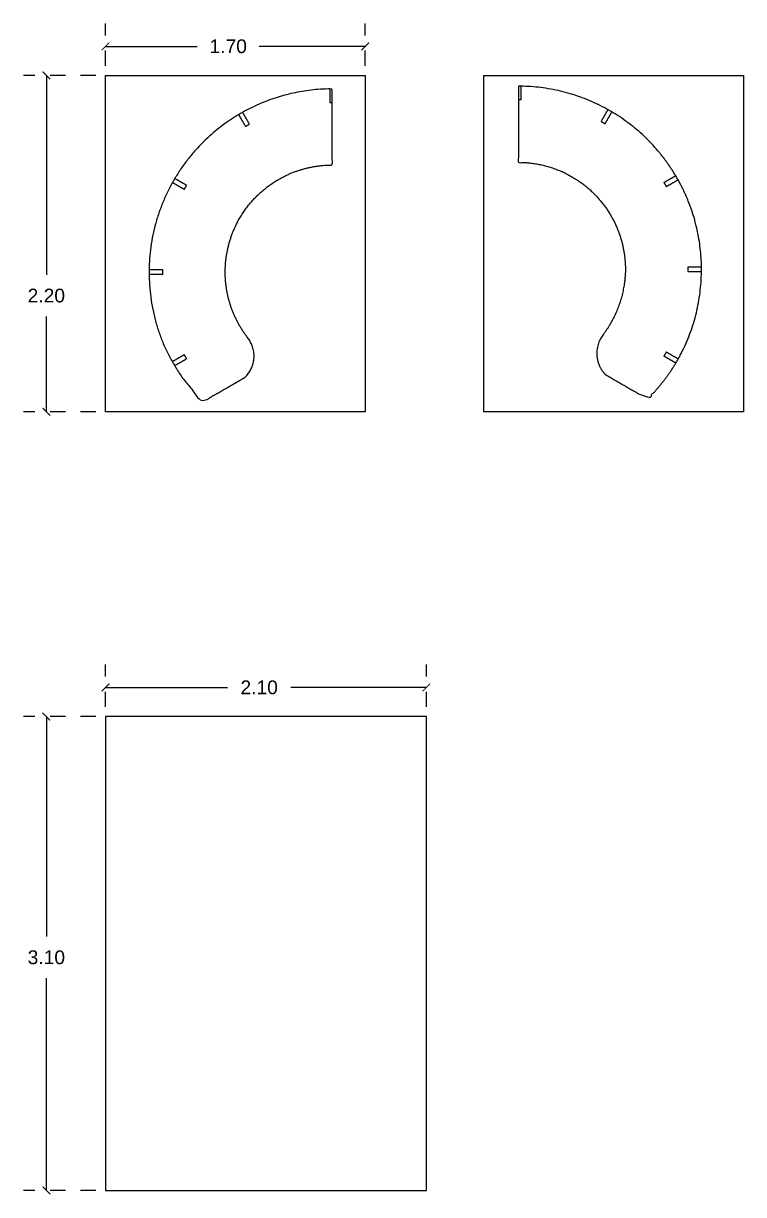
# Model space of a CAD drawing. Header units: metres. Extents: x 1979.8 to 2018, y 1971.1 to 1990.7.
# Drawn here: x 1979.83 to 1984.54, y 1971.09 to 1978.75 of the extents above; entities that cross this region are included whole.
import ezdxf

# ---------------------------------------------------------------- set-up
doc = ezdxf.new("R2010")
doc.units = ezdxf.units.M
doc.linetypes.add('HIDDEN', pattern=[9.525, 6.35, -3.175])
for name, color, linetype in [('CNC ROUTER', 40, 'Continuous'), ('ΔΙΑΣΤΑΣΕΙΣ', 60, 'Continuous'), ('ΦΥΛΛΑ ΓΙΑ CNC', 1, 'Continuous'), ('ΦΥΛΛΑ ΚΟΝΤΡΑ ΠΛΑΚΕ', 131, 'Continuous'), ('ΧΑΡΑΞΗ', 5, 'Continuous')]:
    doc.layers.add(name, color=color, linetype=linetype)
doc.styles.get("Standard").update_dxf_attribs({"font": 'arial.ttf'})
doc.dimstyles.new('Copy of STANDARD_ACAD', dxfattribs={"dimtxt": 0.1, "dimasz": 0.1, "dimexe": 0.15, "dimexo": 0.0625, "dimgap": 0.09, "dimtad": 0, "dimtih": 1, "dimtoh": 1, "dimzin": 0, "dimdsep": 46, "dimtxsty": 'Standard', "dimblk": 'ARCHTICK', "dimcen": 0.09, "dimadec": 0, "dimazin": 0, "dimtfac": 1, "dimtofl": 0, "dimtmove": 0, "dimatfit": 3, "dimfxl": 1, "dimtolj": 1, "dimtzin": 0, "dimarcsym": 0})

# ---------------------------------------------------------------- blocks, each defined once
blk = doc.blocks.new('_ArchTick')
at = {"color": 0, "linetype": 'ByBlock', "const_width": 0.15}
blk.add_lwpolyline([(-0.5, -0.5), (0.5, 0.5)], dxfattribs=at)
blk = doc.blocks.new('*D15')
at = {"layer": 'Defpoints', "color": 0, "linetype": 'HIDDEN', "ltscale": 0.01, "transparency": 16777216}
for p in [(1979.978, 1978.4111), (1980.365, 1978.4111), (1980.365, 1976.2111)]:
    blk.add_point(p, dxfattribs=at)
at = {"layer": 'ΔΙΑΣΤΑΣΕΙΣ', "color": 0, "linetype": 'HIDDEN', "lineweight": -2, "ltscale": 0.01, "transparency": 16777216}
for p, q in [((1980.3025, 1978.4111), (1979.828, 1978.4111)), ((1980.3025, 1976.2111), (1979.828, 1976.2111))]:
    blk.add_line(p, q, dxfattribs=at)
at = {"layer": 'ΔΙΑΣΤΑΣΕΙΣ', "color": 0, "linetype": 'Continuous', "lineweight": -2, "ltscale": 0.01, "transparency": 16777216}
for p, q in [((1979.978, 1978.4111), (1979.978, 1977.1063)), ((1979.978, 1976.2111), (1979.978, 1976.8344))]:
    blk.add_line(p, q, dxfattribs=at)
at = {"layer": 'ΔΙΑΣΤΑΣΕΙΣ', "color": 0, "linetype": 'HIDDEN', "lineweight": -2, "ltscale": 0.01, "transparency": 16777216, "xscale": 0.05, "yscale": 0.05, "zscale": 0.05}
for p, rotation in [((1979.978, 1978.4111), 90), ((1979.978, 1976.2111), 270)]:
    blk.add_blockref('_ArchTick', p, dxfattribs=dict(at, rotation=rotation))
at = {"layer": 'ΔΙΑΣΤΑΣΕΙΣ', "color": 0, "linetype": 'HIDDEN', "lineweight": 5, "ltscale": 0.01, "transparency": 16777216, "insert": (1979.978, 1976.9704), "char_height": 0.09, "attachment_point": 5}
blk.add_mtext('\\A1;2.20', dxfattribs=at)
blk = doc.blocks.new('*D20')
at = {"layer": 'Defpoints', "color": 0, "linetype": 'HIDDEN', "ltscale": 0.01, "transparency": 16777216}
for p in [(1982.065, 1978.6015), (1980.365, 1978.4111), (1982.065, 1978.4111)]:
    blk.add_point(p, dxfattribs=at)
at = {"layer": 'ΔΙΑΣΤΑΣΕΙΣ', "color": 0, "linetype": 'HIDDEN', "lineweight": -2, "ltscale": 0.01, "transparency": 16777216}
for p, q in [((1980.365, 1978.4736), (1980.365, 1978.7515)), ((1982.065, 1978.4736), (1982.065, 1978.7515))]:
    blk.add_line(p, q, dxfattribs=at)
at = {"layer": 'ΔΙΑΣΤΑΣΕΙΣ', "color": 0, "linetype": 'Continuous', "lineweight": -2, "ltscale": 0.01, "transparency": 16777216}
for p, q in [((1980.365, 1978.6015), (1980.9657, 1978.6015)), ((1982.065, 1978.6015), (1981.3707, 1978.6015))]:
    blk.add_line(p, q, dxfattribs=at)
at = {"layer": 'ΔΙΑΣΤΑΣΕΙΣ', "color": 0, "linetype": 'HIDDEN', "lineweight": -2, "ltscale": 0.01, "transparency": 16777216, "xscale": 0.05, "yscale": 0.05, "zscale": 0.05, "rotation": 180}
blk.add_blockref('_ArchTick', (1980.365, 1978.6015), dxfattribs=at)
at = {"layer": 'ΔΙΑΣΤΑΣΕΙΣ', "color": 0, "linetype": 'HIDDEN', "lineweight": -2, "ltscale": 0.01, "transparency": 16777216, "xscale": 0.05, "yscale": 0.05, "zscale": 0.05}
blk.add_blockref('_ArchTick', (1982.065, 1978.6015), dxfattribs=at)
at = {"layer": 'ΔΙΑΣΤΑΣΕΙΣ', "color": 0, "linetype": 'HIDDEN', "lineweight": 5, "ltscale": 0.01, "transparency": 16777216, "insert": (1981.1682, 1978.6015), "char_height": 0.09, "attachment_point": 5}
blk.add_mtext('\\A1;1.70', dxfattribs=at)
blk = doc.blocks.new('*D16')
at = {"layer": 'Defpoints', "color": 0, "linetype": 'HIDDEN', "ltscale": 0.01, "transparency": 16777216}
for p in [(1979.978, 1974.2167), (1980.365, 1974.2167), (1980.365, 1971.1167)]:
    blk.add_point(p, dxfattribs=at)
at = {"layer": 'ΔΙΑΣΤΑΣΕΙΣ', "color": 0, "linetype": 'HIDDEN', "lineweight": -2, "ltscale": 0.01, "transparency": 16777216}
for p, q in [((1980.3025, 1974.2167), (1979.828, 1974.2167)), ((1980.3025, 1971.1167), (1979.828, 1971.1167))]:
    blk.add_line(p, q, dxfattribs=at)
at = {"layer": 'ΔΙΑΣΤΑΣΕΙΣ', "color": 0, "linetype": 'Continuous', "lineweight": -2, "ltscale": 0.01, "transparency": 16777216}
for p, q in [((1979.978, 1974.2167), (1979.978, 1972.777)), ((1979.978, 1971.1167), (1979.978, 1972.505))]:
    blk.add_line(p, q, dxfattribs=at)
at = {"layer": 'ΔΙΑΣΤΑΣΕΙΣ', "color": 0, "linetype": 'HIDDEN', "lineweight": -2, "ltscale": 0.01, "transparency": 16777216, "xscale": 0.05, "yscale": 0.05, "zscale": 0.05}
for p, rotation in [((1979.978, 1974.2167), 90), ((1979.978, 1971.1167), 270)]:
    blk.add_blockref('_ArchTick', p, dxfattribs=dict(at, rotation=rotation))
at = {"layer": 'ΔΙΑΣΤΑΣΕΙΣ', "color": 0, "linetype": 'HIDDEN', "lineweight": 5, "ltscale": 0.01, "transparency": 16777216, "insert": (1979.978, 1972.641), "char_height": 0.09, "attachment_point": 5}
blk.add_mtext('\\A1;3.10', dxfattribs=at)
blk = doc.blocks.new('*D21')
at = {"layer": 'Defpoints', "color": 0, "linetype": 'HIDDEN', "ltscale": 0.01, "transparency": 16777216}
for p in [(1982.465, 1974.4072), (1980.365, 1974.2167), (1982.465, 1974.2167)]:
    blk.add_point(p, dxfattribs=at)
at = {"layer": 'ΔΙΑΣΤΑΣΕΙΣ', "color": 0, "linetype": 'HIDDEN', "lineweight": -2, "ltscale": 0.01, "transparency": 16777216}
for p, q in [((1980.365, 1974.2792), (1980.365, 1974.5572)), ((1982.465, 1974.2792), (1982.465, 1974.5572))]:
    blk.add_line(p, q, dxfattribs=at)
at = {"layer": 'ΔΙΑΣΤΑΣΕΙΣ', "color": 0, "linetype": 'Continuous', "lineweight": -2, "ltscale": 0.01, "transparency": 16777216}
for p, q in [((1980.365, 1974.4072), (1981.1632, 1974.4072)), ((1982.465, 1974.4072), (1981.5782, 1974.4072))]:
    blk.add_line(p, q, dxfattribs=at)
at = {"layer": 'ΔΙΑΣΤΑΣΕΙΣ', "color": 0, "linetype": 'HIDDEN', "lineweight": -2, "ltscale": 0.01, "transparency": 16777216, "xscale": 0.05, "yscale": 0.05, "zscale": 0.05, "rotation": 180}
blk.add_blockref('_ArchTick', (1980.365, 1974.4072), dxfattribs=at)
at = {"layer": 'ΔΙΑΣΤΑΣΕΙΣ', "color": 0, "linetype": 'HIDDEN', "lineweight": -2, "ltscale": 0.01, "transparency": 16777216, "xscale": 0.05, "yscale": 0.05, "zscale": 0.05}
blk.add_blockref('_ArchTick', (1982.465, 1974.4072), dxfattribs=at)
at = {"layer": 'ΔΙΑΣΤΑΣΕΙΣ', "color": 0, "linetype": 'HIDDEN', "lineweight": 5, "ltscale": 0.01, "transparency": 16777216, "insert": (1981.3707, 1974.4072), "char_height": 0.09, "attachment_point": 5}
blk.add_mtext('\\A1;2.10', dxfattribs=at)

msp = doc.modelspace()

# ---------------------------------------------------------------- linework, layer by layer
at = {"layer": 'CNC ROUTER'}
msp.add_lwpolyline([(1982.465, 1971.1167), (1982.465, 1974.2167), (1980.365, 1974.2167), (1980.365, 1971.1167)], close=True, dxfattribs=at)
at = {"layer": 'ΦΥΛΛΑ ΓΙΑ CNC', "lineweight": -3}
for points, weights, knots in [([(1980.9669, 1977.9363), (1981.2211, 1978.2124), (1981.5874, 1978.2942), (1981.7163, 1978.323), (1981.8484, 1978.323), (1981.8484, 1978.074), (1981.8484, 1977.825), (1981.5238, 1977.825), (1981.3141, 1977.5773), (1981.1484, 1977.3815), (1981.1484, 1977.125), (1981.1484, 1976.8865), (1981.2939, 1976.6977), (1981.3994, 1976.5608), (1981.2792, 1976.4366), (1981.1964, 1976.3887), (1981.1136, 1976.3409), (1981.085, 1976.3244), (1981.0565, 1976.3079), (1981.0274, 1976.2911), (1980.9944, 1976.2848), (1980.6614, 1976.6232), (1980.6507, 1977.0979), (1980.6398, 1977.5808), (1980.9669, 1977.9363)], [0.88802300576, 0.899250138024, 1, 0.977528205626, 0.967176152818, 1, 1, 0.838899029372, 0.855019797386, 0.868207751814, 1, 0.876362705362, 0.85710598114, 0.756628233984, 1, 1, 1, 1, 1, 0.939297238545, 0.907171175602, 0.929648355189, 1, 0.927447462952, 1], [0, 0, 0, 0.793939, 0.793939, 1.082381, 1.082381, 1.580381, 1.580381, 2.703568, 2.703568, 3.622416, 3.622416, 4.484408, 4.484408, 4.769471, 4.769471, 5.769471, 5.769471, 6.114332, 6.114332, 6.183495, 6.183495, 7.139841, 7.139841, 8.146782, 8.146782, 8.146782]), ([(1983.067, 1978.3406), (1983.4393, 1978.3406), (1983.746, 1978.1295), (1983.8571, 1978.0531), (1983.9484, 1977.9539), (1984.1985, 1977.6821), (1984.2522, 1977.3167), (1984.27, 1977.1959), (1984.263, 1977.074), (1984.2372, 1976.6238), (1983.9209, 1976.3024), (1983.888, 1976.3088), (1983.8589, 1976.3255), (1983.8303, 1976.342), (1983.8017, 1976.3585), (1983.7189, 1976.4063), (1983.6361, 1976.4542), (1983.5159, 1976.5784), (1983.6214, 1976.7153), (1983.767, 1976.9041), (1983.767, 1977.1426), (1983.767, 1977.3991), (1983.6012, 1977.5949), (1983.3915, 1977.8426), (1983.067, 1977.8426), (1983.067, 1978.0916), (1983.067, 1978.3406)], [0.967176152818, 0.939139729971, 1, 0.977068447494, 0.966757633574, 0.939599488102, 1, 0.964836896527, 0.940578620398, 0.935897619, 1, 0.939297238545, 1, 1, 1, 1, 1, 0.756628233984, 1, 0.876362705362, 1, 0.868207751814, 0.855019797386, 0.838899029372, 1, 1, 1], [0, 0, 0, 0.781187, 0.781187, 1.07553, 1.07553, 1.838637, 1.838637, 2.11138, 2.11138, 3.023721, 3.023721, 3.092884, 3.092884, 3.437745, 3.437745, 4.437745, 4.437745, 4.722807, 4.722807, 5.5848, 5.5848, 6.503648, 6.503648, 7.626835, 7.626835, 8.626835, 8.626835, 8.626835])]:
    msp.add_rational_spline(points, weights, degree=2, knots=knots, dxfattribs=at)
at = {"layer": 'ΦΥΛΛΑ ΚΟΝΤΡΑ ΠΛΑΚΕ'}
for points in [[(1982.065, 1978.4111), (1982.065, 1976.2111), (1980.365, 1976.2111), (1980.365, 1978.4111)], [(1984.5405, 1978.4111), (1984.5405, 1976.2111), (1982.8405, 1976.2111), (1982.8405, 1978.4111)]]:
    msp.add_lwpolyline(points, close=True, dxfattribs=at)
at = {"layer": 'ΧΑΡΑΞΗ', "lineweight": -3}
for points, knots in [([(1981.8334, 1978.3228), (1981.8334, 1978.2782), (1981.8334, 1978.2336), (1981.8484, 1978.2336), (1981.8484, 1978.2336)], [0, 0, 0, 0.0892559, 0.0892559, 0.1192559, 0.1192559, 0.1192559]), ([(1983.082, 1978.3405), (1983.082, 1978.2958), (1983.082, 1978.2512), (1983.067, 1978.2512), (1983.067, 1978.2512)], [0, 0, 0, 0.0892559, 0.0892559, 0.1192559, 0.1192559, 0.1192559]), ([(1981.2364, 1978.1549), (1981.2571, 1978.119), (1981.2811, 1978.0776), (1981.294, 1978.0851), (1981.307, 1978.0926), (1981.2847, 1978.1312), (1981.2624, 1978.1699)], [0, 0, 0, 0.0956369, 0.0956369, 0.1256369, 0.1256369, 0.2148927, 0.2148927, 0.2148927]), ([(1983.6529, 1978.1875), (1983.6306, 1978.1488), (1983.6083, 1978.1102), (1983.6213, 1978.1027), (1983.6343, 1978.0952), (1983.6566, 1978.1338), (1983.6789, 1978.1725)], [0, 0, 0, 0.0892559, 0.0892559, 0.1192559, 0.1192559, 0.2085117, 0.2085117, 0.2085117]), ([(1980.8034, 1977.7109), (1980.8421, 1977.6886), (1980.8808, 1977.6663), (1980.8883, 1977.6793), (1980.8958, 1977.6923), (1980.8571, 1977.7146), (1980.8185, 1977.7369)], [0, 0, 0, 0.0892664, 0.0892664, 0.1192664, 0.1192664, 0.2085222, 0.2085222, 0.2085222]), ([(1984.0969, 1977.7545), (1984.0582, 1977.7322), (1984.0196, 1977.7099), (1984.0271, 1977.6969), (1984.0346, 1977.6839), (1984.0732, 1977.7062), (1984.1119, 1977.7285)], [0, 0, 0, 0.0892559, 0.0892559, 0.1192559, 0.1192559, 0.2085117, 0.2085117, 0.2085117]), ([(1984.2648, 1977.1576), (1984.2202, 1977.1576), (1984.1756, 1977.1576), (1984.1756, 1977.1426), (1984.1756, 1977.1276), (1984.2202, 1977.1276), (1984.2648, 1977.1276)], [0, 0, 0, 0.0892559, 0.0892559, 0.1192559, 0.1192559, 0.2085117, 0.2085117, 0.2085117]), ([(1980.6505, 1977.11), (1980.6951, 1977.11), (1980.7397, 1977.11), (1980.7397, 1977.125), (1980.7397, 1977.14), (1980.6951, 1977.14), (1980.6505, 1977.14)], [0, 0, 0, 0.0892559, 0.0892559, 0.1192559, 0.1192559, 0.2085117, 0.2085117, 0.2085117]), ([(1980.8185, 1976.513), (1980.8571, 1976.5353), (1980.8958, 1976.5576), (1980.8883, 1976.5706), (1980.8808, 1976.5836), (1980.8421, 1976.5613), (1980.8035, 1976.539)], [0, 0, 0, 0.0892559, 0.0892559, 0.1192559, 0.1192559, 0.2085117, 0.2085117, 0.2085117]), ([(1984.1119, 1976.5566), (1984.0732, 1976.5789), (1984.0346, 1976.6012), (1984.0271, 1976.5882), (1984.0196, 1976.5753), (1984.0582, 1976.5529), (1984.0969, 1976.5306)], [0, 0, 0, 0.0892664, 0.0892664, 0.1192664, 0.1192664, 0.2085327, 0.2085327, 0.2085327])]:
    msp.add_open_spline(points, degree=2, knots=knots, dxfattribs=at)

# ---------------------------------------------------------------- dimensions: what is measured, and where the dimension line sits
at = {"layer": 'ΔΙΑΣΤΑΣΕΙΣ', "linetype": 'HIDDEN', "lineweight": 5, "ltscale": 0.01}
for base, p1, p2, picture, middle in [((1982.065, 1978.6015), (1980.365, 1978.4111), (1982.065, 1978.4111), '*D20', (1981.1682, 1978.6015)), ((1982.465, 1974.4072), (1980.365, 1974.2167), (1982.465, 1974.2167), '*D21', (1981.3707, 1974.4072))]:
    dim = msp.add_linear_dim(base=base, p1=p1, p2=p2, dimstyle='Copy of STANDARD_ACAD', override={"dimtxt": 0.09, "dimasz": 0.05}, dxfattribs=at)
    dim.commit()
    dim.dimension.update_dxf_attribs({"geometry": picture, "text_midpoint": middle, "dimtype": 160})
for base, p1, p2, picture, middle in [((1979.978, 1978.4111), (1980.365, 1976.2111), (1980.365, 1978.4111), '*D15', (1979.978, 1976.9704)), ((1979.978, 1974.2167), (1980.365, 1971.1167), (1980.365, 1974.2167), '*D16', (1979.978, 1972.641))]:
    dim = msp.add_linear_dim(base=base, p1=p1, p2=p2, angle=90, dimstyle='Copy of STANDARD_ACAD', override={"dimtxt": 0.09, "dimasz": 0.05}, dxfattribs=at)
    dim.commit()
    dim.dimension.update_dxf_attribs({"geometry": picture, "text_midpoint": middle, "dimtype": 160})

doc.saveas('drawing.dxf')
